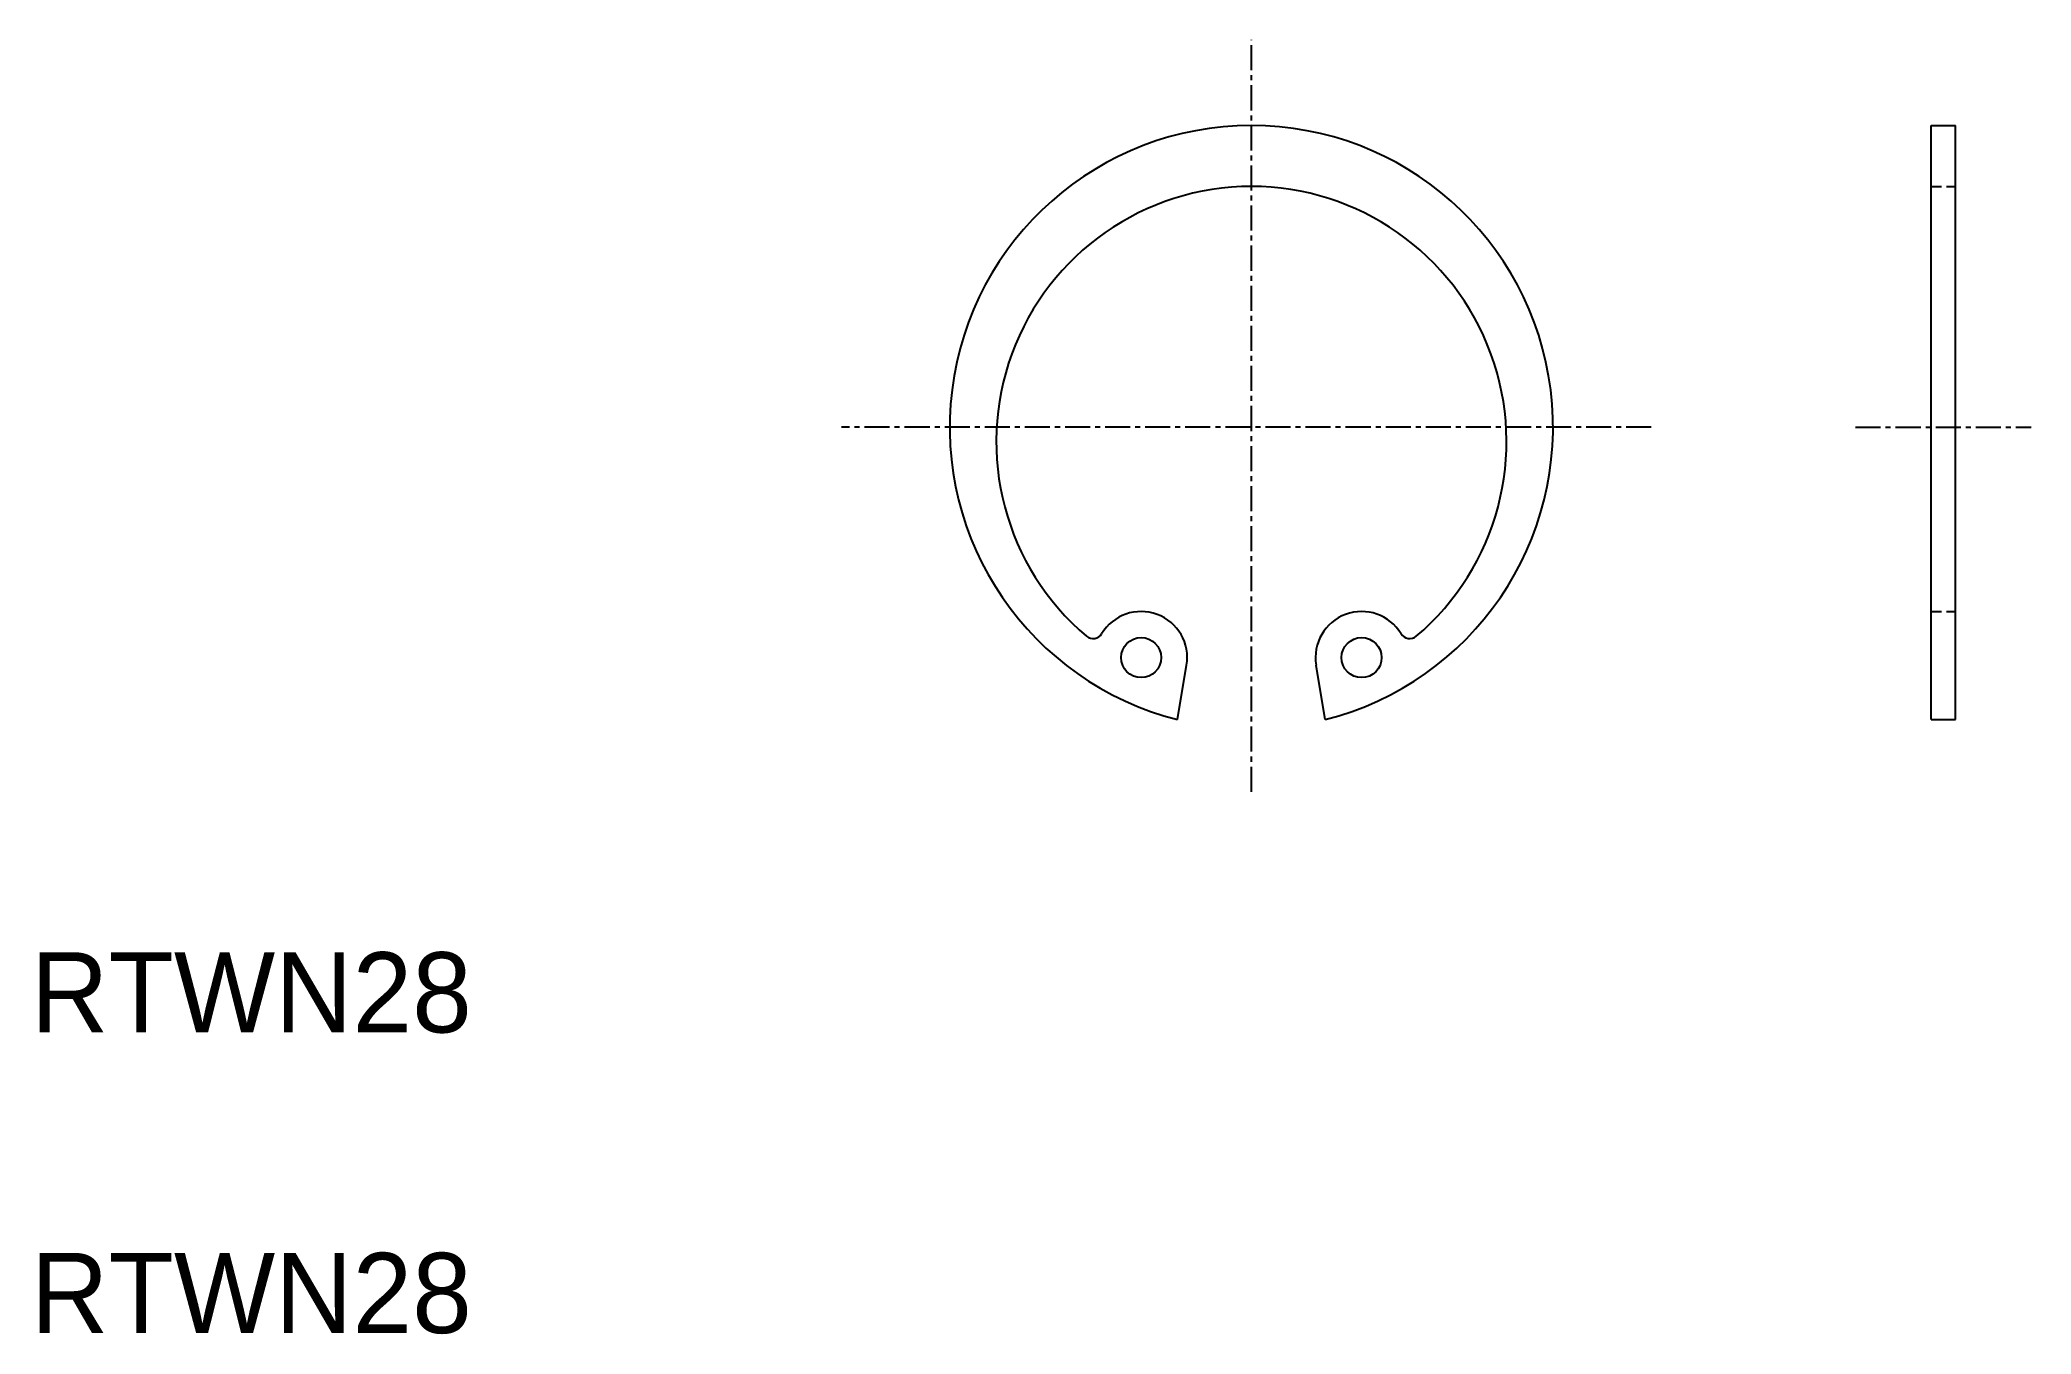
# Model space of a CAD drawing. Extents: x 10.4 to 109.8, y 9.9 to 74.5.
import ezdxf

# ---------------------------------------------------------------- set-up
doc = ezdxf.new("R2010")
doc.units = 0
doc.linetypes.add('CENTER', pattern=[2, 1.25, -0.25, 0.25, -0.25])
doc.linetypes.add('DASHED', pattern=[0.75, 0.5, -0.25])
doc.layers.get('0').update_dxf_attribs({"linetype": 'CONTINUOUS'})
doc.layers.add('CENTER', color=1, linetype='CENTER')

msp = doc.modelspace()

# ---------------------------------------------------------------- linework, layer by layer
at = {"color": 7, "linetype": 'CONTINUOUS'}
for p, q in [((104.809, 40.614), (104.809, 70.255)), ((104.809, 70.255), (106.009, 70.255)), ((106.009, 40.614), (106.009, 70.255)), ((67.199, 40.614), (67.654, 43.322)), ((74.572, 40.614), (74.117, 43.322)), ((104.809, 40.614), (106.009, 40.614))]:
    msp.add_line(p, q, dxfattribs=at)
at = {"color": 3, "linetype": 'DASHED'}
for p, q in [((104.809, 67.213), (106.009, 67.213)), ((104.809, 46.003), (106.009, 46.003))]:
    msp.add_line(p, q, dxfattribs=at)
at = {"color": 7, "linetype": 'CONTINUOUS'}
for centre in [(65.385, 43.703), (76.385, 43.703)]:
    msp.add_circle(centre, 1, dxfattribs=at)
for centre, radius, start, end in [((70.885, 55.205), 15.05, 284.17769, 255.82231), ((70.885, 54.484), 12.729, 310.22997, 229.77003), ((65.385, 43.703), 2.3, 350.47384, 148.91611), ((76.385, 43.703), 2.3, 31.08389, 189.52616), ((62.987, 45.148), 0.5, 229.77003, 328.91611), ((78.783, 45.148), 0.5, 211.08389, 310.22997)]:
    msp.add_arc(centre, radius, start, end, dxfattribs=at)
at = {"layer": 'CENTER', "color": 1, "linetype": 'CENTER'}
for p, q in [((70.885, 37.011), (70.885, 74.531)), ((90.837, 55.202), (50.431, 55.202)), ((101.027, 55.202), (109.79, 55.202))]:
    msp.add_line(p, q, dxfattribs=at)

# ---------------------------------------------------------------- texts
at = {"color": 7, "linetype": 'CONTINUOUS'}
for p in [(10, 25), (10, 10)]:
    msp.add_text('RTWN28', height=4, dxfattribs=at).set_placement(p)

doc.saveas('drawing.dxf')
